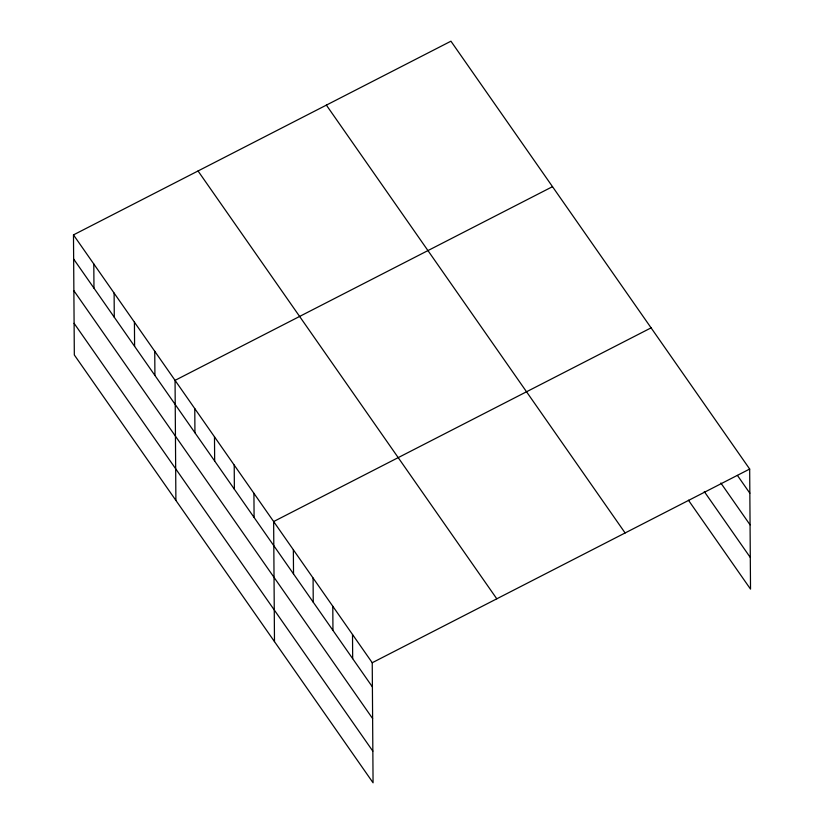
<?xml version="1.0" encoding="UTF-8"?>
<svg xmlns="http://www.w3.org/2000/svg" width="824" height="824" viewBox="0 0 824 824"><rect width="100%" height="100%" fill="white"/><g stroke="black" fill="none" stroke-linecap="round" stroke-linejoin="round"><path stroke-width="1.24" d="M73.48 234.892L372.232 662.733L373.066 782.8L74.325 354.959L73.48 234.892L450.934 41.2L749.675 469.041L750.52 589.109L688.442 500.209M552.502 186.667L175.059 380.358L175.893 500.426M651.094 327.849L273.64 521.551L274.485 641.618M372.232 662.733L749.675 469.041M737.429 475.427L749.85 493.205M720.856 483.019L750.067 524.847M704.283 491.567L750.293 557.457M326.376 105.122L625.117 532.963M198.048 170.98L496.79 598.811M73.655 259.055L372.397 686.897M73.872 290.707L372.613 718.549M74.098 323.317L372.839 751.148M352.507 634.501L352.682 658.664M332.793 606.258L332.958 630.422M313.079 578.026L313.244 602.189M293.354 549.783L293.529 573.947M253.926 493.308L254.091 517.472M234.212 465.076L234.377 489.24M214.487 436.833L214.662 460.997M194.773 408.601L194.938 432.765M154.747 351.271L154.912 375.435M134.425 322.174L134.6 346.338M114.114 293.087L114.279 317.24M93.802 263.989L93.967 288.153"/></g></svg>
